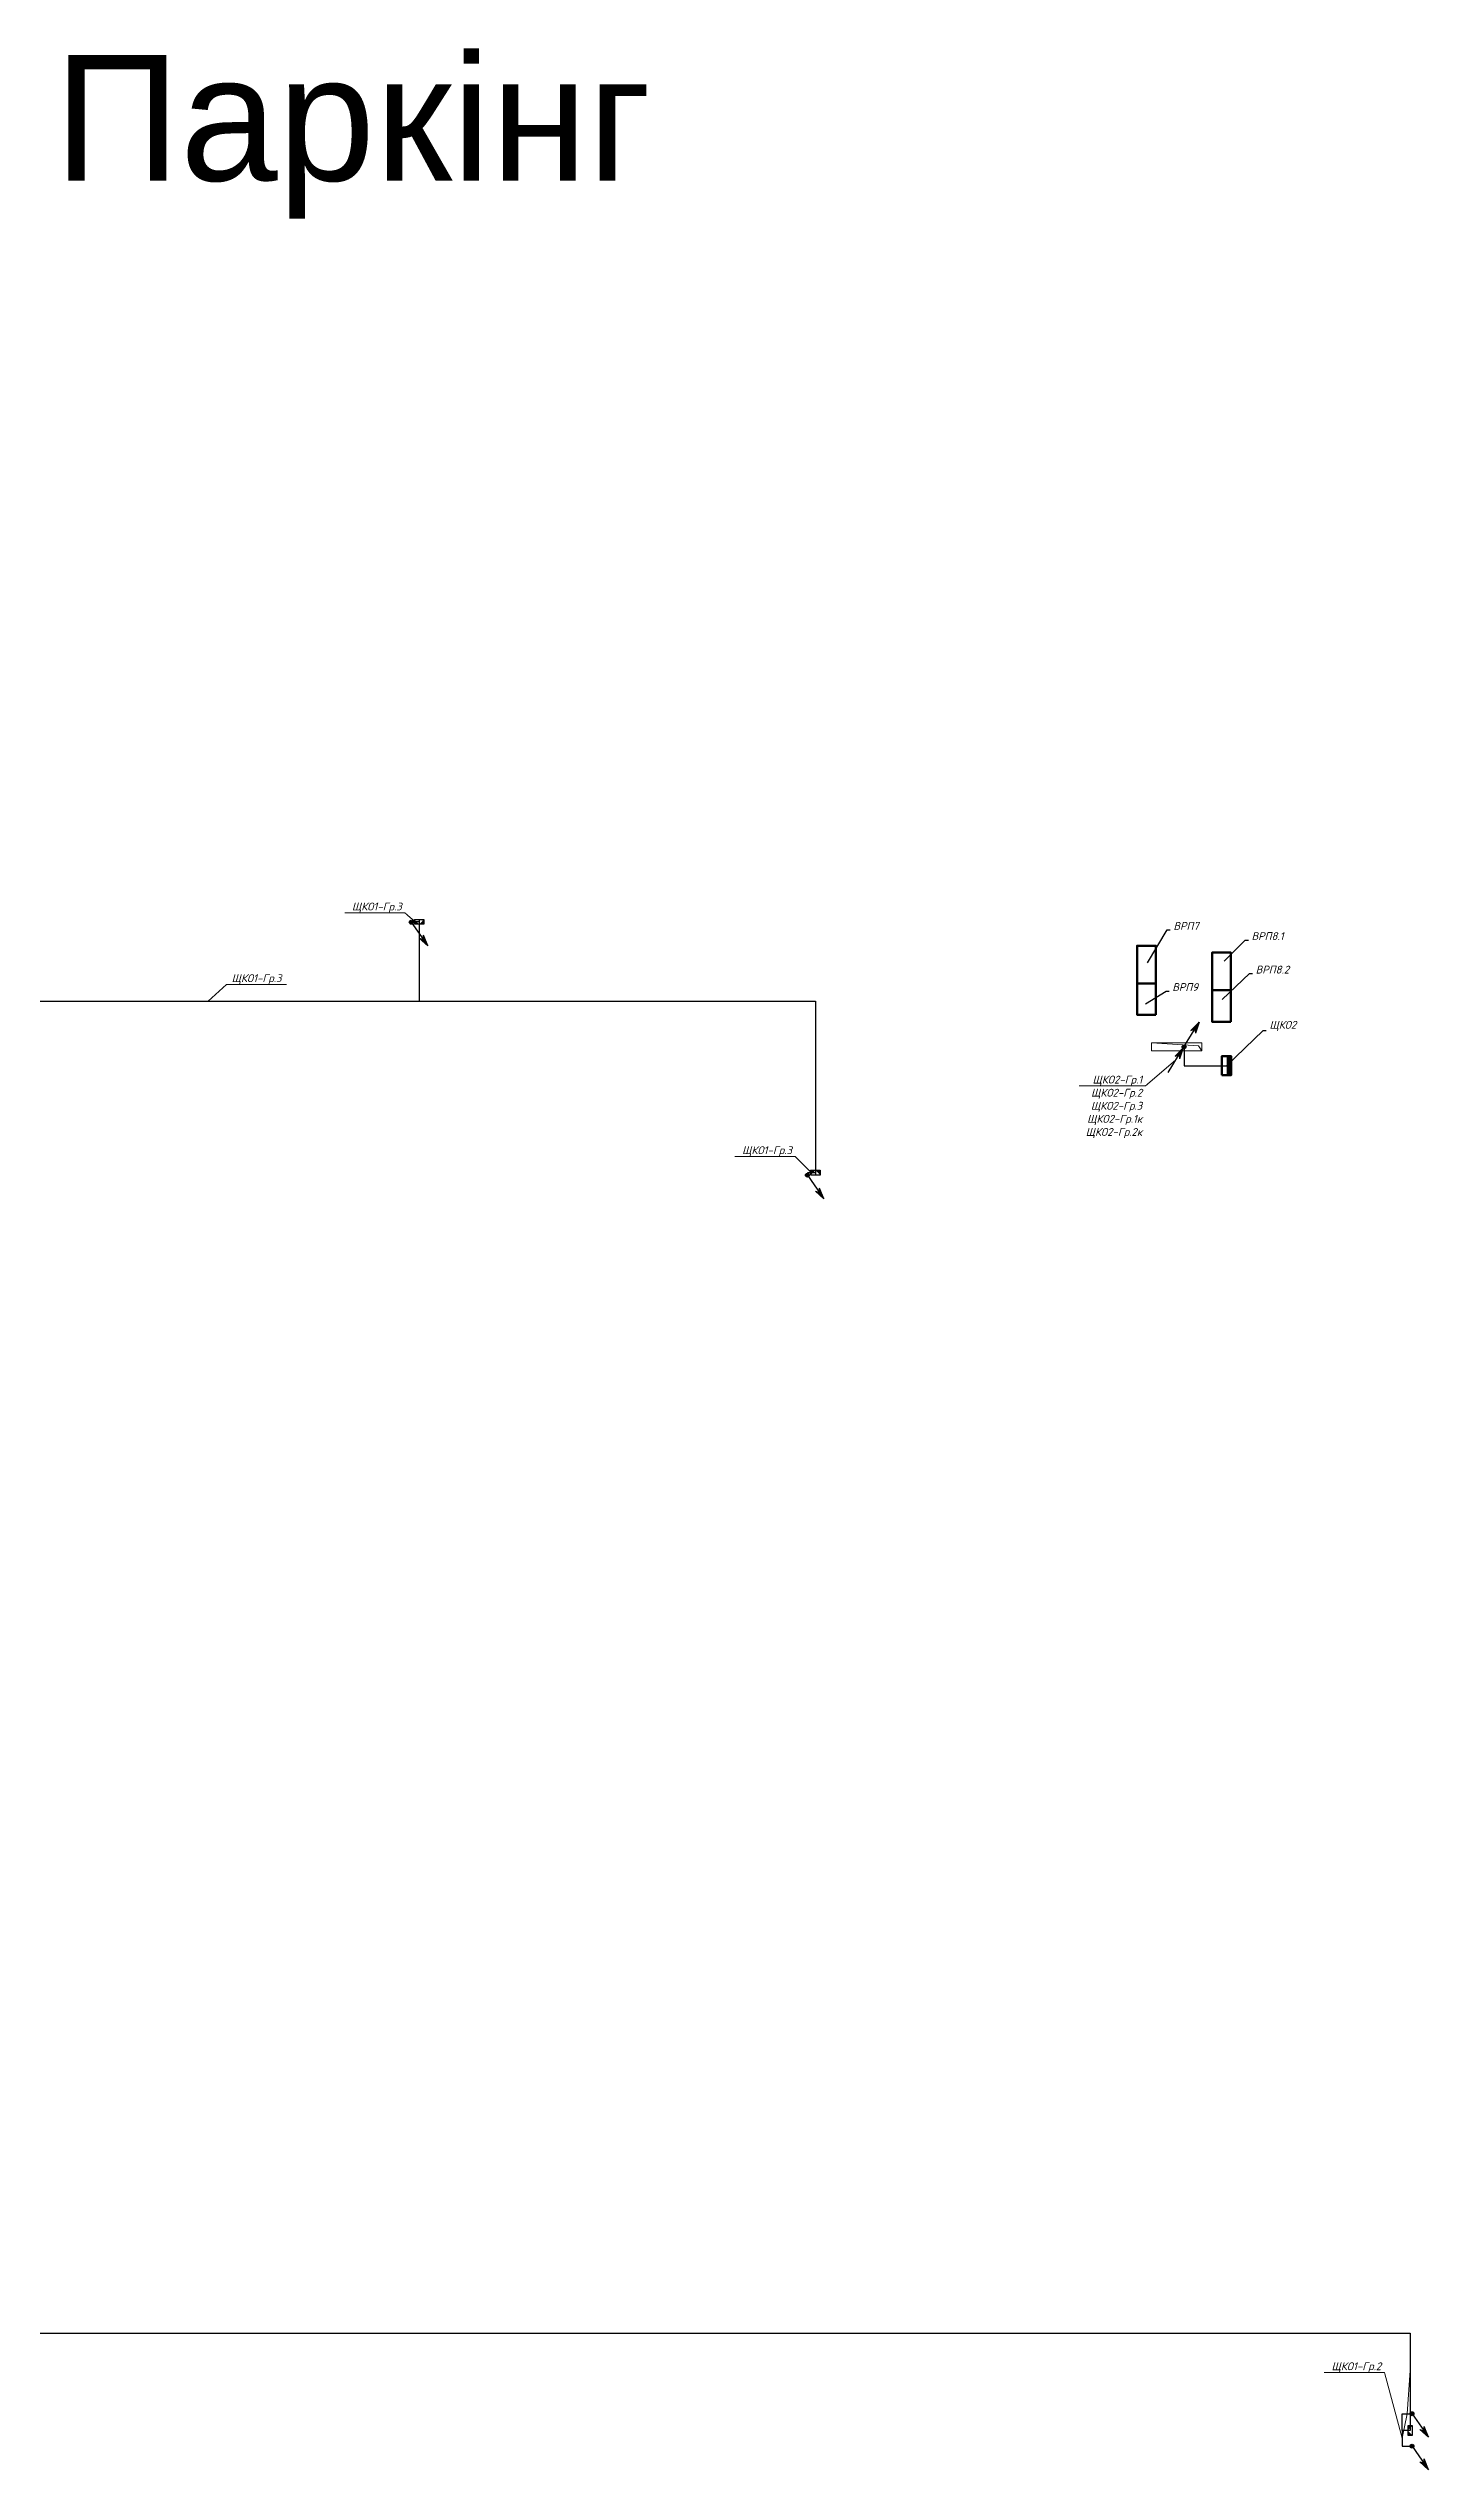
# Model space of a CAD drawing. Header units: millimetres. Extents: x 128978 to 991105, y 88203 to 186654.
# Drawn here: x 176775 to 220751, y 88203 to 165396 of the extents above; entities that cross this region are included whole.
import ezdxf
from ezdxf import colors
from ezdxf.entities.mleader import LeaderData, LeaderLine
from ezdxf.math import Vec2, Vec3

# ---------------------------------------------------------------- set-up
doc = ezdxf.new("R2010")
doc.units = ezdxf.units.MM
doc.layers.get('Defpoints').update_dxf_attribs({"color": 140})
for name, color, linetype, lineweight in [('E_В лотку', 5, 'Kabl_in_Lotok', 30), ('E_Позначення', 7, 'Continuous', 15), ('E_Розп. мережі', 5, 'Continuous', 30), ('E_Щити', 1, 'Continuous', 50), ('Кабельний обігрів труб', 220, 'Continuous', 30)]:
    doc.layers.add(name, color=color, linetype=linetype, lineweight=lineweight)
doc.styles.add('GENERATED_STYLE_1', font='arial.ttf')
doc.styles.add('ISO', font='isocpeui.ttf')
doc.styles.add('ГОСТ 2.304', font='isocpeui.ttf')
doc.linetypes.add('Kabl_in_Lotok', pattern='A,10,[130,ltypeshp.shx,S=1,R=0,X=0,Y=0],1,[130,ltypeshp.shx,S=1,R=90,X=0,Y=-1],1,[130,ltypeshp.shx,S=1,R=0,X=0,Y=0],10', length=22)

# ---------------------------------------------------------------- blocks, each defined once
blk = doc.blocks.new('*U188')
at = {"lineweight": -2}
h = blk.add_hatch(color=0, dxfattribs=at)
edge = h.paths.add_edge_path()
edge.add_arc((0.1, 0), 1.28, 0, 360)
h = blk.add_hatch(color=0, dxfattribs=at)
h.paths.add_polyline_path([(8.9, -16.1), (4, -10.6), (6.4, -11.7)])
h.paths.add_polyline_path([(8.9, -16.1), (6.4, -11.7), (6.9, -9)])
at = {"color": 0, "lineweight": -2}
for p, q in [((0.1, 0), (8.9, -16.1)), ((8.9, -16.1), (4, -10.6)), ((4, -10.6), (6.4, -11.7)), ((6.4, -11.7), (6.9, -9)), ((8.9, -16.1), (6.9, -9))]:
    blk.add_line(p, q, dxfattribs=at)
blk.add_circle((0.1, 0), 1.24, dxfattribs=at)
blk = doc.blocks.new('A$C9ae7e8a5')
h = blk.add_hatch(color=0)
h.dxf.hatch_style = 1
h.paths.add_polyline_path([(20, 189), (0, 40), (149, 20)])
h.paths.add_polyline_path([(149, 20), (297, 0), (317, 149)])
at = {"color": 0}
blk.add_lwpolyline([(297, 0), (0, 40), (20, 189), (317, 149)], close=True, dxfattribs=at)
blk = doc.blocks.new('_None')
blk = doc.blocks.new('*U3')
at = {"lineweight": 40}
h = blk.add_hatch(color=0, dxfattribs=at)
h.dxf.hatch_style = 1
h.paths.add_polyline_path([(300, 150), (-300, 150), (-300, 0), (300, 0)])
at = {"color": 0}
blk.add_lwpolyline([(-300, 300), (300, 300), (300, 0), (-300, 0)], close=True, dxfattribs=at)
blk = doc.blocks.new('*U195')
at = {"lineweight": -2}
h = blk.add_hatch(color=0, dxfattribs=at)
h.paths.add_polyline_path([(8.8, 16.1), (3.9, 10.6), (6.3, 11.7)])
h.paths.add_polyline_path([(8.8, 16.1), (6.3, 11.7), (6.8, 9)])
h = blk.add_hatch(color=0, dxfattribs=at)
edge = h.paths.add_edge_path()
edge.add_arc((0.1, 0), 1.28, 0, 360)
h = blk.add_hatch(color=0, dxfattribs=at)
h.paths.add_polyline_path([(-0.5, -0.7), (-5.3, -6.2), (-2.9, -5.2)])
h.paths.add_polyline_path([(-0.5, -0.7), (-2.9, -5.2), (-2.4, -7.8)])
at = {"color": 0, "lineweight": -2}
for p, q in [((0, 0), (8.8, 16.1)), ((8.8, 16.1), (3.9, 10.6)), ((8.8, 16.1), (6.8, 9)), ((3.9, 10.6), (6.3, 11.7)), ((6.3, 11.7), (6.8, 9)), ((-9.2, -16.8), (-0.5, -0.7)), ((-0.5, -0.7), (-5.3, -6.2)), ((-5.3, -6.2), (-2.9, -5.2)), ((-2.9, -5.2), (-2.4, -7.8)), ((-0.5, -0.7), (-2.4, -7.8))]:
    blk.add_line(p, q, dxfattribs=at)
blk.add_circle((0.1, 0), 1.24, dxfattribs=at)

msp = doc.modelspace()

# ---------------------------------------------------------------- linework, layer by layer
at = {"layer": 'Defpoints', "lineweight": 5}
msp.add_lwpolyline([(213523.8, 133466.2), (211923.8, 133466.2), (211923.8, 133716.2), (213523.8, 133716.2), (213523.8, 133466.2), (213425, 133619.9), (211923.8, 133716.2)], dxfattribs=at)
at = {"layer": 'E_В лотку', "ltscale": 80}
for points in [[(188586.1, 137646.2), (188586.1, 135045.9)], [(166091.1, 113316.2), (166091.1, 119315.9), (166091.1, 127353.7), (166091.1, 128216.2), (166091.1, 135045.9), (172151.1, 135045.9), (188586.1, 135045.9), (200262.1, 135045.9)], [(200262.1, 135045.1), (201212.1, 135045.1), (201212.1, 129506.3)], [(149091.1, 104686.2), (149091.1, 92616.2), (217956.1, 92616.2)], [(217956.1, 92616.2), (220161.1, 92616.2), (220161.1, 89511.8)]]:
    msp.add_lwpolyline(points, dxfattribs=at)
at = {"layer": 'E_Розп. мережі'}
for points in [[(188586.1, 137571.2), (188336.2, 137571.2), (188336.2, 137560.5)], [(201212.1, 129581.3), (200956.5, 129581.3), (200956.5, 129512)], [(219911.1, 89511.8), (219911.1, 90044.2), (220224.1, 90044.2)], [(220161.1, 89511.8), (219911.1, 89511.8), (219911.1, 89011.8), (220224.1, 89011.8)]]:
    msp.add_lwpolyline(points, dxfattribs=at)

# ---------------------------------------------------------------- block references
at = {"layer": 'E_Розп. мережі', "xscale": 50.00000000000003, "yscale": 50.00000000000003, "zscale": 50.00000000000003, "rotation": 357.0874877686715}
msp.add_blockref('*U195', (212957.1, 133591.5), dxfattribs=at)
at = {"layer": 'E_Щити', "color": 1, "rotation": 89.99999999999997}
msp.add_blockref('*U3', (214462.7, 132989.2), dxfattribs=at)
at = {"layer": 'Кабельний обігрів труб', "color": 70, "ltscale": 100, "xscale": 50.00000000000002, "yscale": 50.00000000000002, "zscale": 50.00000000000002, "rotation": 6.456950673942228}
for p in [(188330.6, 137560), (200953.4, 129500.4)]:
    msp.add_blockref('*U188', p, dxfattribs=at)
at = {"layer": 'Кабельний обігрів труб', "color": 70}
for p, rotation in [((188441.5, 137456.2), 7.726533550777196), ((201356.6, 129696.2), 187.7265335507772)]:
    msp.add_blockref('A$C9ae7e8a5', p, dxfattribs=dict(at, rotation=rotation))
at = {"layer": 'Кабельний обігрів труб', "color": 40, "xscale": -1, "rotation": 262.2734664492228}
msp.add_blockref('A$C9ae7e8a5', (220046.1, 89367.3), dxfattribs=at)
at = {"layer": 'Кабельний обігрів труб', "color": 40, "ltscale": 100, "xscale": 50.00000000000002, "yscale": 50.00000000000002, "zscale": 50.00000000000002, "rotation": 6.456950673942228}
for p in [(220218.5, 90043.6), (220218.5, 89011.3)]:
    msp.add_blockref('*U188', p, dxfattribs=at)

# ---------------------------------------------------------------- texts
at = {"color": 3, "insert": (186474.9, 162579.8), "char_height": 4000, "attachment_point": 5, "style": 'GENERATED_STYLE_1'}
msp.add_mtext_dynamic_manual_height_columns('Паркінг', width=118680.113, gutter_width=1, heights=[0], dxfattribs=at)

# ---------------------------------------------------------------- leaders
at = {"layer": 'E_Позначення', "color": 7, "lineweight": 9}
ml = msp.add_multileader_mtext('Standard', dxfattribs=at)
ml.set_content('ВРП7', color=7, style='ISO')
ml.set_leader_properties()
ml.set_arrow_properties(name='NONE')
ml.build(insert=Vec2(0, 0))
ml.multileader.update_dxf_attribs({"has_text_frame": 1, "text_left_attachment_type": 7, "text_right_attachment_type": 8, "dogleg_length": 100, "arrow_head_size": 200})
ctx = ml.context
ctx.base_point, ctx.char_height, ctx.arrow_head_size, ctx.landing_gap_size, ctx.plane_origin = Vec3(212522, 137312.6), 250, 200, 100, Vec3(157557.2, 134948.6)
ctx.left_attachment, ctx.right_attachment = 7, 8
notes = []
notes.append((ctx, [(1, (1, 1, 0), (212422, 137312.6), (1, 0), 100, [(0, [(211792.6, 136264.4)], 0, [])])]))
ctx.mtext.insert, ctx.mtext.line_spacing_factor, ctx.mtext.flow_direction = Vec3(212622, 137565.8), 0.72, 5
ctx.mtext.has_bg_fill, ctx.mtext.bg_color, ctx.mtext.bg_scale_factor, ctx.mtext.bg_transparency, ctx.mtext.use_window_bg_color = 1, -1027028792, 1.5, 0, 1
ml = msp.add_multileader_mtext('Standard', dxfattribs=at)
ml.set_content('ВРП8.1', color=7, style='ISO')
ml.set_leader_properties()
ml.set_arrow_properties(name='NONE')
ml.build(insert=Vec2(0, 0))
ml.multileader.update_dxf_attribs({"has_text_frame": 1, "text_left_attachment_type": 7, "text_right_attachment_type": 8, "dogleg_length": 100, "arrow_head_size": 200})
ctx = ml.context
ctx.base_point, ctx.char_height, ctx.arrow_head_size, ctx.landing_gap_size, ctx.plane_origin = Vec3(215010.7, 136993), 250, 200, 100, Vec3(159949.1, 135764.1)
ctx.left_attachment, ctx.right_attachment = 7, 8
notes.append((ctx, [(1, (1, 1, 0), (214910.7, 136993), (1, 0), 100, [(0, [(214239.2, 136317.3)], 0, [])])]))
ctx.mtext.insert, ctx.mtext.line_spacing_factor, ctx.mtext.flow_direction = Vec3(215110.7, 137243), 0.72, 5
ctx.mtext.has_bg_fill, ctx.mtext.bg_color, ctx.mtext.bg_scale_factor, ctx.mtext.bg_transparency, ctx.mtext.use_window_bg_color = 1, -1027028792, 1.5, 0, 1
ml = msp.add_multileader_mtext('Standard', dxfattribs=at)
ml.set_content('ВРП9', color=7, style='ISO')
ml.set_leader_properties()
ml.set_arrow_properties(name='NONE')
ml.build(insert=Vec2(0, 0))
ml.multileader.update_dxf_attribs({"has_text_frame": 1, "text_left_attachment_type": 7, "text_right_attachment_type": 8, "dogleg_length": 100, "arrow_head_size": 200})
ctx = ml.context
ctx.base_point, ctx.char_height, ctx.arrow_head_size, ctx.landing_gap_size, ctx.plane_origin = Vec3(212485.8, 135368.6), 250, 200, 100, Vec3(157397.2, 134584.7)
ctx.left_attachment, ctx.right_attachment = 7, 8
notes.append((ctx, [(1, (1, 1, 0), (212385.8, 135368.6), (1, 0), 100, [(0, [(211730.5, 134965.1)], 0, [])])]))
ctx.mtext.insert, ctx.mtext.line_spacing_factor, ctx.mtext.flow_direction = Vec3(212585.8, 135618.6), 0.72, 5
ctx.mtext.has_bg_fill, ctx.mtext.bg_color, ctx.mtext.bg_scale_factor, ctx.mtext.bg_transparency, ctx.mtext.use_window_bg_color = 1, -1027028792, 1.5, 0, 1
for ctx, leaders in notes:
    for number, flags, end, landing, length, lines in leaders:
        leader = LeaderData()
        leader.index, (leader.has_last_leader_line, leader.has_dogleg_vector, leader.attachment_direction) = number, flags
        leader.last_leader_point, leader.dogleg_vector, leader.dogleg_length = Vec3(end), Vec3(landing), length
        for number, points, colour, breaks in lines:
            line = LeaderLine()
            line.index, line.vertices, line.color, line.breaks = number, Vec3.list(points), colors.encode_raw_color(colour), breaks
            leader.lines.append(line)
        ctx.leaders.append(leader)

# ---------------------------------------------------------------- next in the draw order: linework, layer by layer
at = {"layer": 'E_Щити'}
for points in [[(212062.3, 135613.2), (211462.3, 135613.2), (211462.3, 136813.2), (212062.3, 136813.2)], [(212062.3, 134613.2), (211462.3, 134613.2), (211462.3, 135613.2), (212062.3, 135613.2)]]:
    msp.add_lwpolyline(points, close=True, dxfattribs=at)

# ---------------------------------------------------------------- next in the draw order: leaders
at = {"layer": 'E_Позначення'}
ml = msp.add_multileader_mtext('Standard', dxfattribs=at)
ml.set_content('ЩКО1-Гр.3', color=256, style='ГОСТ 2.304')
ml.set_leader_properties(color=256, linetype='ByLayer', lineweight=-1)
ml.set_arrow_properties(name='NONE')
ml.build(insert=Vec2(0, 0))
ml.multileader.update_dxf_attribs({"has_dogleg": 0, "text_left_attachment_type": 6, "text_right_attachment_type": 6, "dogleg_length": 0, "arrow_head_size": 1})
ctx = ml.context
ctx.base_point, ctx.char_height, ctx.arrow_head_size, ctx.landing_gap_size, ctx.plane_origin = Vec3(186277.4, 137859.9), 250, 1, 100, Vec3(209003.9, 136836.1)
ctx.left_attachment, ctx.right_attachment, ctx.text_align_type = 6, 6, 2
notes = []
notes.append((ctx, [(1, (1, 1, 0), (188135.9, 137859.9), (-1, 0), 0, [(0, [(188461.1, 137571.2)], 0, [])])]))
ctx.mtext.insert, ctx.mtext.alignment, ctx.mtext.flow_direction = Vec3(188035.9, 138184.9), 3, 5
ctx.mtext.has_bg_fill, ctx.mtext.bg_color, ctx.mtext.bg_scale_factor, ctx.mtext.bg_transparency, ctx.mtext.use_window_bg_color = 1, -1027028792, 1.5, 0, 1
ml = msp.add_multileader_mtext('Standard', dxfattribs=at)
ml.set_content('ЩКО1-Гр.3', color=256, style='ГОСТ 2.304')
ml.set_leader_properties(color=256, linetype='ByLayer', lineweight=-1)
ml.set_arrow_properties(name='NONE')
ml.build(insert=Vec2(0, 0))
ml.multileader.update_dxf_attribs({"has_dogleg": 0, "text_left_attachment_type": 6, "text_right_attachment_type": 6, "dogleg_length": 0, "arrow_head_size": 1})
ctx = ml.context
ctx.base_point, ctx.char_height, ctx.arrow_head_size, ctx.landing_gap_size, ctx.plane_origin = Vec3(182444.7, 135577.5), 250, 1, 100, Vec3(202219.2, 135215.7)
ctx.left_attachment, ctx.right_attachment, ctx.text_align_type = 6, 6, 2
notes.append((ctx, [(0, (1, 1, 0), (182444.7, 135577.5), (1, 0), 0, [(0, [(181861.4, 135045.9)], 0, [])])]))
ctx.mtext.insert, ctx.mtext.alignment, ctx.mtext.flow_direction = Vec3(184203.2, 135902.5), 3, 5
ctx.mtext.has_bg_fill, ctx.mtext.bg_color, ctx.mtext.bg_scale_factor, ctx.mtext.bg_transparency, ctx.mtext.use_window_bg_color = 1, -1027028792, 1.5, 0, 1
at = {"layer": 'E_Позначення', "color": 7, "lineweight": 9}
ml = msp.add_multileader_mtext('Standard', dxfattribs=at)
ml.set_content('ВРП8.2', color=7, style='ISO')
ml.set_leader_properties()
ml.set_arrow_properties(name='NONE')
ml.build(insert=Vec2(0, 0))
ml.multileader.update_dxf_attribs({"has_text_frame": 1, "text_left_attachment_type": 7, "text_right_attachment_type": 8, "dogleg_length": 100, "arrow_head_size": 200})
ctx = ml.context
ctx.base_point, ctx.char_height, ctx.arrow_head_size, ctx.landing_gap_size, ctx.plane_origin = Vec3(215142.6, 135925), 250, 200, 100, Vec3(159947.6, 133754.1)
ctx.left_attachment, ctx.right_attachment = 7, 8
notes.append((ctx, [(1, (1, 1, 0), (215042.6, 135925), (1, 0), 100, [(0, [(214179.7, 135093.8)], 0, [])])]))
ctx.mtext.insert, ctx.mtext.line_spacing_factor, ctx.mtext.flow_direction = Vec3(215242.6, 136175), 0.72, 5
ctx.mtext.has_bg_fill, ctx.mtext.bg_color, ctx.mtext.bg_scale_factor, ctx.mtext.bg_transparency, ctx.mtext.use_window_bg_color = 1, -1027028792, 1.5, 0, 1
ml = msp.add_multileader_mtext('Standard', dxfattribs=at)
ml.set_content('ЩКО2', color=7, style='ISO')
ml.set_leader_properties()
ml.set_arrow_properties(name='NONE')
ml.build(insert=Vec2(0, 0))
ml.multileader.update_dxf_attribs({"has_text_frame": 1, "text_left_attachment_type": 7, "text_right_attachment_type": 8, "dogleg_length": 100, "arrow_head_size": 200})
ctx = ml.context
ctx.base_point, ctx.char_height, ctx.arrow_head_size, ctx.landing_gap_size, ctx.plane_origin = Vec3(215581.1, 134114.9), 250, 200, 100, Vec3(156754.8, 131572.7)
ctx.left_attachment, ctx.right_attachment = 7, 8
notes.append((ctx, [(1, (1, 1, 0), (215481.1, 134114.9), (1, 0), 100, [(0, [(214312.7, 132989.2)], 0, [])])]))
ctx.mtext.insert, ctx.mtext.line_spacing_factor, ctx.mtext.flow_direction = Vec3(215681.1, 134414.9), 0.72, 5
ctx.mtext.has_bg_fill, ctx.mtext.bg_color, ctx.mtext.bg_scale_factor, ctx.mtext.bg_transparency, ctx.mtext.use_window_bg_color = 1, -1027028792, 1.5, 0, 1
at = {"layer": 'E_Позначення'}
ml = msp.add_multileader_mtext('Standard', dxfattribs=at)
ml.set_content('ЩКО2-Гр.1\\PЩКО2-Гр.2\\PЩКО2-Гр.3\\PЩКО2-Гр.1к\\PЩКО2-Гр.2к', color=256, style='ГОСТ 2.304')
ml.set_leader_properties(color=256, linetype='ByLayer', lineweight=-1)
ml.set_arrow_properties(name='NONE')
ml.build(insert=Vec2(0, 0))
ml.multileader.update_dxf_attribs({"has_dogleg": 0, "text_left_attachment_type": 6, "text_right_attachment_type": 6, "dogleg_length": 0, "arrow_head_size": 1})
ctx = ml.context
ctx.base_point, ctx.char_height, ctx.arrow_head_size, ctx.landing_gap_size, ctx.plane_origin = Vec3(209619.1, 132346), 250, 1, 100, Vec3(225570.8, 131174.7)
ctx.left_attachment, ctx.right_attachment, ctx.text_align_type = 6, 6, 2
notes.append((ctx, [(1, (1, 1, 0), (211728.2, 132346), (-1, 0), 0, [(0, [(212692.6, 133165.8)], 0, [])])]))
ctx.mtext.insert, ctx.mtext.alignment, ctx.mtext.flow_direction = Vec3(211628.2, 132671), 3, 5
ctx.mtext.has_bg_fill, ctx.mtext.bg_color, ctx.mtext.bg_scale_factor, ctx.mtext.bg_transparency, ctx.mtext.use_window_bg_color = 1, -1027028792, 1.5, 0, 1
ml = msp.add_multileader_mtext('Standard', dxfattribs=at)
ml.set_content('ЩКО1-Гр.3', color=256, style='ГОСТ 2.304')
ml.set_leader_properties(color=256, linetype='ByLayer', lineweight=-1)
ml.set_arrow_properties(name='NONE')
ml.build(insert=Vec2(0, 0))
ml.multileader.update_dxf_attribs({"has_dogleg": 0, "text_left_attachment_type": 6, "text_right_attachment_type": 6, "dogleg_length": 0, "arrow_head_size": 1})
ctx = ml.context
ctx.base_point, ctx.char_height, ctx.arrow_head_size, ctx.landing_gap_size, ctx.plane_origin = Vec3(198710.8, 130097), 250, 1, 100, Vec3(221805.8, 131024.8)
ctx.left_attachment, ctx.right_attachment, ctx.text_align_type = 6, 6, 2
notes.append((ctx, [(1, (1, 1, 0), (200569.3, 130097), (-1, 0), 0, [(0, [(201084.3, 129581.3)], 0, [])])]))
ctx.mtext.insert, ctx.mtext.alignment, ctx.mtext.flow_direction = Vec3(200469.3, 130422), 3, 5
ctx.mtext.has_bg_fill, ctx.mtext.bg_color, ctx.mtext.bg_scale_factor, ctx.mtext.bg_transparency, ctx.mtext.use_window_bg_color = 1, -1027028792, 1.5, 0, 1
ml = msp.add_multileader_mtext('Standard', dxfattribs=at)
ml.set_content('ЩКО1-Гр.2', color=256, style='ГОСТ 2.304')
ml.set_leader_properties(color=256, linetype='ByLayer', lineweight=-1)
ml.set_arrow_properties(name='NONE')
ml.build(insert=Vec2(0, 0))
ml.multileader.update_dxf_attribs({"has_dogleg": 0, "text_left_attachment_type": 6, "text_right_attachment_type": 6, "dogleg_length": 0, "arrow_head_size": 1})
ctx = ml.context
ctx.base_point, ctx.char_height, ctx.arrow_head_size, ctx.landing_gap_size, ctx.plane_origin = Vec3(217485.5, 91356.3), 250, 1, 100, Vec3(240783.8, 90995.8)
ctx.left_attachment, ctx.right_attachment, ctx.text_align_type = 6, 6, 2
notes.append((ctx, [(1, (1, 1, 0), (219344.3, 91356.3), (-1, 0), 0, [(2, [(220161.1, 91422.5), (220067.6, 90044.2), (219911.1, 89261.8)], 0, [])])]))
ctx.mtext.insert, ctx.mtext.alignment, ctx.mtext.flow_direction = Vec3(219244.3, 91681.3), 3, 5
ctx.mtext.has_bg_fill, ctx.mtext.bg_color, ctx.mtext.bg_scale_factor, ctx.mtext.bg_transparency, ctx.mtext.use_window_bg_color = 1, -1027028792, 1.5, 0, 1
for ctx, leaders in notes:
    for number, flags, end, landing, length, lines in leaders:
        leader = LeaderData()
        leader.index, (leader.has_last_leader_line, leader.has_dogleg_vector, leader.attachment_direction) = number, flags
        leader.last_leader_point, leader.dogleg_vector, leader.dogleg_length = Vec3(end), Vec3(landing), length
        for number, points, colour, breaks in lines:
            line = LeaderLine()
            line.index, line.vertices, line.color, line.breaks = number, Vec3.list(points), colors.encode_raw_color(colour), breaks
            leader.lines.append(line)
        ctx.leaders.append(leader)

# ---------------------------------------------------------------- next in the draw order: linework, layer by layer
at = {"layer": 'E_В лотку', "ltscale": 80}
msp.add_lwpolyline([(212962.7, 133649.6), (212962.7, 132989.2), (214462.7, 132989.2)], dxfattribs=at)
at = {"layer": 'E_Щити'}
for points in [[(214452.7, 135390.5), (213852.7, 135390.5), (213852.7, 136590.5), (214452.7, 136590.5)], [(214452.7, 134390.5), (213852.7, 134390.5), (213852.7, 135390.5), (214452.7, 135390.5)]]:
    msp.add_lwpolyline(points, close=True, dxfattribs=at)

doc.saveas('drawing.dxf')
